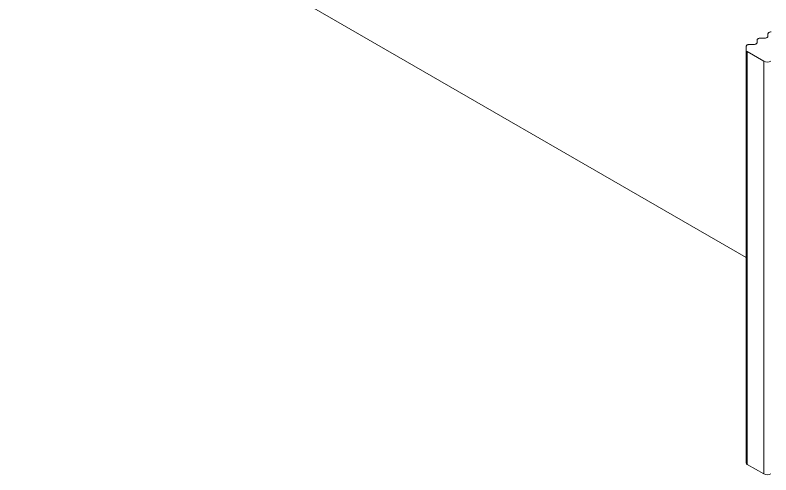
# Model space of a CAD drawing. Header units: millimetres. Extents: x 39 to 459, y 26 to 647.
# Drawn here: x 72.373 to 74.166, y 219.799 to 220.89 of the extents above; entities that cross this region are included whole.
import ezdxf

# ---------------------------------------------------------------- set-up
doc = ezdxf.new("R2010")
doc.units = ezdxf.units.MM
doc.layers.add('ANTET', color=7, linetype='Continuous')

# ---------------------------------------------------------------- blocks, each defined once
blk = doc.blocks.new('Griyaj Montajı')
at = {"color": 7, "linetype": 'Continuous', "lineweight": 15}
for p, q in [((11055.3273, 2113.013), (11057.0623, 2112.0115)), ((11057.1138, 2112.5367), (11057.1138, 2112.5429)), ((11057.0698, 2112.5175), (11057.0805, 2112.5175)), ((11057.088, 2112.5218), (11057.088, 2112.528)), ((11057.0955, 2112.5323), (11057.1063, 2112.5323)), ((11057.0623, 2112.5034), (11057.0623, 2112.5132)), ((11057.0623, 2112.5034), (11057.0623, 2111.5235)), ((11057.1037, 2112.4776), (11057.0645, 2112.5003)), ((11057.0645, 2112.5003), (11057.0645, 2111.5204)), ((11057.1037, 2112.4776), (11057.1037, 2111.4978)), ((11057.1037, 2111.4978), (11057.0645, 2111.5204))]:
    blk.add_line(p, q, dxfattribs=at)
at = {"color": 7, "linetype": 'Continuous', "lineweight": 15, "flags": 128}
for points in [[(11057.1063, 2112.5323), (11057.1078, 2112.5324), (11057.1092, 2112.5327), (11057.1105, 2112.5331), (11057.1116, 2112.5336), (11057.1125, 2112.5343), (11057.1132, 2112.535), (11057.1137, 2112.5358), (11057.1138, 2112.5367)], [(11057.1138, 2112.5429), (11057.1139, 2112.5437), (11057.1144, 2112.5445), (11057.1151, 2112.5453), (11057.116, 2112.546), (11057.1171, 2112.5465), (11057.1184, 2112.5469), (11057.1198, 2112.5471), (11057.1213, 2112.5472)], [(11057.0623, 2112.5132), (11057.0624, 2112.514), (11057.0629, 2112.5148), (11057.0635, 2112.5156), (11057.0645, 2112.5162), (11057.0656, 2112.5168), (11057.0669, 2112.5172), (11057.0683, 2112.5174), (11057.0698, 2112.5175)], [(11057.0805, 2112.5175), (11057.082, 2112.5176), (11057.0834, 2112.5178), (11057.0847, 2112.5182), (11057.0858, 2112.5187), (11057.0868, 2112.5194), (11057.0875, 2112.5202), (11057.0879, 2112.521), (11057.088, 2112.5218)], [(11057.088, 2112.528), (11057.0882, 2112.5289), (11057.0886, 2112.5297), (11057.0893, 2112.5304), (11057.0902, 2112.5311), (11057.0914, 2112.5316), (11057.0927, 2112.532), (11057.0941, 2112.5323), (11057.0955, 2112.5323)]]:
    blk.add_lwpolyline(points, dxfattribs=at)
at = {"color": 7, "linetype": 'Continuous', "lineweight": 15}
for centre, radius, start, end in [((11057.066, 2112.5037), 0.00377, 185.691, 245.6096), ((11057.1122, 2112.494), 0.0184, 242.6122, 297.3878), ((11057.066, 2111.5239), 0.00377, 185.691, 245.6096), ((11057.1122, 2111.5142), 0.0184, 242.6122, 297.3878)]:
    blk.add_arc(centre, radius, start, end, dxfattribs=at)

msp = doc.modelspace()

# ---------------------------------------------------------------- block references
at = {"layer": 'ANTET', "color": 0}
msp.add_blockref('Griyaj Montajı', (-10982.9547, -1891.697), dxfattribs=at)

doc.saveas('drawing.dxf')
